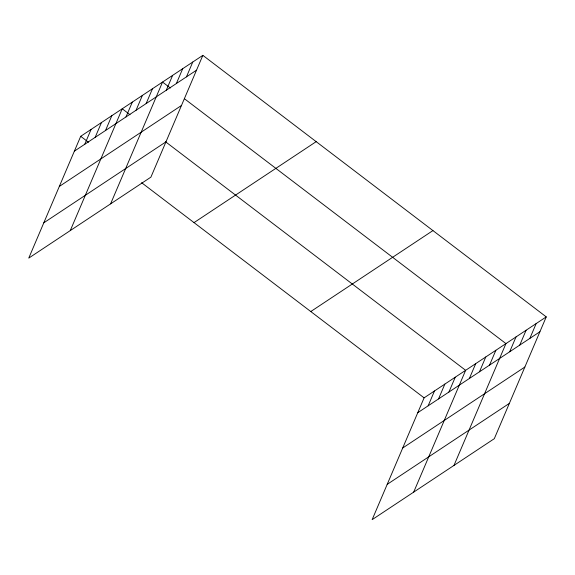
<?xml version="1.0" encoding="UTF-8"?>
<svg xmlns="http://www.w3.org/2000/svg" width="575" height="575" viewBox="0 0 575 575"><rect width="100%" height="100%" fill="white"/><g stroke="black" fill="none" stroke-linecap="round" stroke-linejoin="round"><path stroke-width="0.86" d="M202.853 55.344L80.701 136.311L28.75 258.11L150.902 177.15L202.853 55.344L546.25 316.89L494.299 438.689L372.147 519.656L424.098 397.85L546.25 316.89M84.755 144.268L91.087 129.425M95.141 137.389L101.466 122.547M105.52 130.503L111.852 115.661M70.279 230.582L122.238 108.783L130.022 114.712M125.983 116.948L132.315 102.098M136.059 110.263L142.392 95.421M146.136 103.586L152.468 88.744M110.587 203.866L162.545 82.067L170.337 87.997M166.29 90.225L172.622 75.382M176.367 83.547L182.699 68.705M186.444 76.87L192.776 62.028M428.152 405.813L434.484 390.971M438.538 398.928L444.863 384.086M448.917 392.049L455.249 377.207M413.677 492.128L465.635 370.322L165.435 141.687M469.38 378.487L475.712 363.644M479.457 371.809L485.789 356.967M489.533 365.125L495.866 350.283M453.984 465.412L505.942 343.606L184.496 98.785M509.687 351.771L516.019 336.928M519.764 345.093L526.096 330.244M529.841 338.409L536.173 323.567M74.369 151.153L196.521 70.186M59.318 186.451L181.463 105.484M43.808 222.812L165.952 141.853M194.027 222.618L316.171 141.651M310.78 311.542L432.932 230.582M417.773 412.692L539.918 331.732M402.716 447.99L524.86 367.03M387.205 484.358L509.349 403.391M80.701 136.311L88.493 142.241M141.615 182.699L424.098 397.85"/></g></svg>
